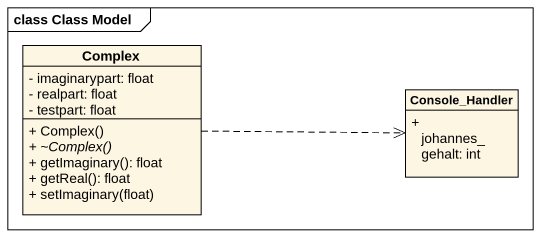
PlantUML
@startuml
mainframe class Class Model
hide circle
hide empty members
skinparam classAttributeIconSize 0
class Complex {
  - imaginarypart: float
  - realpart: float
  - testpart: float
  + Complex()
  {abstract} + ~Complex()
  + getImaginary(): float
  + getReal(): float
  + setImaginary(float)
}
class Console_Handler {
  + johannes_gehalt: int
}
Complex .right.> Console_Handler
@enduml
